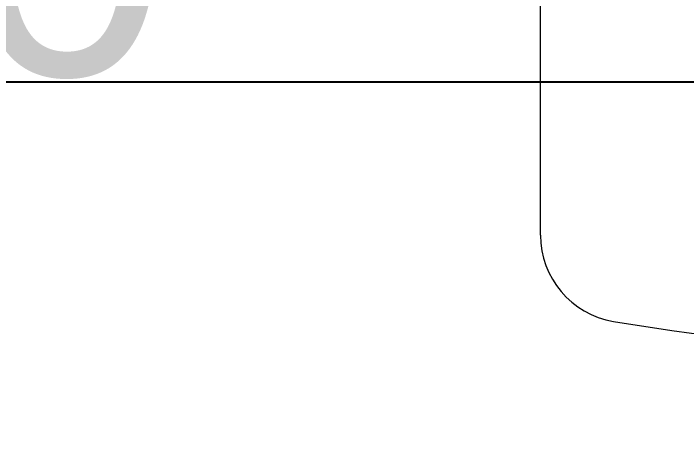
# Model space of a CAD drawing. Header units: inches. Extents: x -12418 to 57169, y -29325 to 19878.
# Drawn here: x 43285.9 to 43669.7, y -3544.1 to -3293.6 of the extents above; entities that cross this region are included whole.
import ezdxf

# ---------------------------------------------------------------- set-up
doc = ezdxf.new("R2010")
doc.units = ezdxf.units.IN
doc.header["$LTSCALE"] = 25
doc.header["$MEASUREMENT"] = 0
doc.header["$PDMODE"] = 3
doc.layers.get('0').update_dxf_attribs({"color": 8})
doc.layers.get('Defpoints').update_dxf_attribs({"color": 8})
doc.layers.add('00-Ground Floor$0$LOADING', color=253, linetype='Continuous', lineweight=5)
doc.layers.add('E-DIM', color=6, linetype='Continuous', lineweight=18)
doc.styles.get("Standard").update_dxf_attribs({"font": 'arial.ttf'})
doc.dimstyles.get("Standard").update_dxf_attribs({"dimtxt": 150, "dimasz": 150, "dimexe": 0.18, "dimexo": 0.0625, "dimgap": 1, "dimtad": 1, "dimdec": 0, "dimlfac": 0.1, "dimzin": 0, "dimdsep": 46, "dimtxsty": 'Standard', "dimcen": 0.09, "dimclrd": 256, "dimclrt": 7, "dimadec": 0, "dimazin": 0, "dimtfac": 1, "dimtdec": 0, "dimtofl": 0, "dimtmove": 0, "dimatfit": 3, "dimfxl": 1, "dimtolj": 1, "dimtzin": 0, "dimarcsym": 0})

# ---------------------------------------------------------------- blocks, each defined once
blk = doc.blocks.new('00-Ground Floor$0$GF21018-P')
at = {"color": 0}
blk.add_line((0.22049, 0.47563), (0.22049, 0.0675), dxfattribs=at)
for centre, radius, start, end in [((-0.0001, -0.52948), 1.06948, 80.36712, 99.63288), ((0.17049, 0.47563), 0.05, 0, 80.3671)]:
    blk.add_arc(centre, radius, start, end, dxfattribs=at)
blk = doc.blocks.new('00-Ground Floor')
at = {"layer": '00-Ground Floor$0$LOADING', "extrusion": (2.24021e-05, 7.77426e-06, 1), "xscale": 1000, "yscale": 1000, "zscale": 1000, "rotation": 179.9985892349695}
blk.add_blockref('00-Ground Floor$0$GF21018-P', (43806.88, -2944.39, 0.93), dxfattribs=at)
blk = doc.blocks.new('*D330')
at = {"layer": 'Defpoints', "color": 0, "transparency": 16777216}
for p in [(44100, -3332.51), (42300, -3600), (44100, -3600)]:
    blk.add_point(p, dxfattribs=at)
at = {"layer": 'E-DIM', "color": 0, "lineweight": -2, "transparency": 16777216}
for p, q in [((42300, -3599.94), (42300, -3332.33)), ((44100, -3599.94), (44100, -3332.33))]:
    blk.add_line(p, q, dxfattribs=at)
at = {"layer": 'E-DIM', "lineweight": -2, "transparency": 16777216}
blk.add_line((42450, -3332.51), (43950, -3332.51), dxfattribs=at)
at = {"layer": 'E-DIM', "transparency": 16777216}
for points in [[(42450, -3307.51), (42450, -3357.51), (42300, -3332.51)], [(43950, -3307.51), (43950, -3357.51), (44100, -3332.51)]]:
    blk.add_solid(points, dxfattribs=at)
at = {"layer": 'E-DIM', "color": 7, "transparency": 16777216, "insert": (43200, -3254.93), "char_height": 150, "attachment_point": 5}
blk.add_mtext('\\A1;180', dxfattribs=at)

msp = doc.modelspace()

# ---------------------------------------------------------------- block references
msp.add_blockref('00-Ground Floor', (0, 0))

# ---------------------------------------------------------------- dimensions: what is measured, and where the dimension line sits
at = {"layer": 'E-DIM'}
dim = msp.add_linear_dim(base=(44100, -3332.51), p1=(42300, -3600), p2=(44100, -3600), dimstyle='Standard', dxfattribs=at)
dim.commit()
dim.dimension.update_dxf_attribs({"geometry": '*D330', "text_midpoint": (43200, -3254.93)})

doc.saveas('drawing.dxf')
